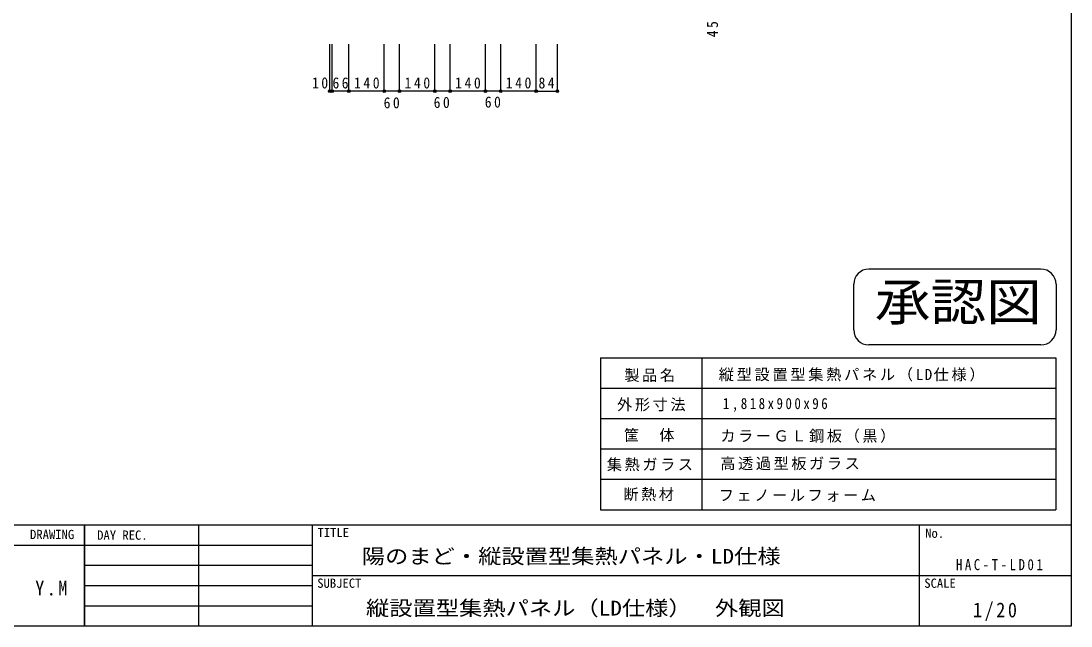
# Model space of a CAD drawing. Units: millimetres at full size, sheet at 1:20; details may follow other scales. Extents: x -8224 to 8256, y -8309 to 9191.
# Drawn here: x 4105 to 8256, y 3571 to 5963 of the extents above; entities that cross this region are included whole.
import ezdxf
from ezdxf.enums import TextEntityAlignment as Align

# ---------------------------------------------------------------- set-up
doc = ezdxf.new("R2010")
doc.units = ezdxf.units.MM
doc.header["$LTSCALE"] = 20
doc.header["$PDMODE"] = 32
doc.header["$PDSIZE"] = 10
doc.layers.add('0-0', color=4, linetype='Continuous')
doc.styles.add('ＭＳ ゴシック', font='')
doc.styles.get('ＭＳ ゴシック').set_extended_font_data('MS Gothic')

msp = doc.modelspace()

# ---------------------------------------------------------------- linework, layer by layer
at = {"layer": '0-0', "color": 5}
for p, q in [((8255.74, 9191.06), (8255.74, 3571.06)), ((175.74, 3971.06), (8255.74, 3971.06)), ((8255.74, 3571.06), (175.74, 3571.06))]:
    msp.add_line(p, q, dxfattribs=at)
at = {"layer": '0-0'}
for p, q in [((5324.98, 5685.92), (5324.98, 5871.85)), ((5334.98, 5685.92), (5334.98, 5871.85)), ((5400.98, 5685.92), (5400.98, 5871.85)), ((5540.98, 5685.92), (5540.98, 5871.85)), ((5600.98, 5685.92), (5600.98, 5871.85)), ((5740.98, 5685.92), (5740.98, 5871.85)), ((5800.98, 5685.92), (5800.98, 5871.85)), ((5940.98, 5685.92), (5940.98, 5871.85)), ((6000.98, 5685.92), (6000.98, 5871.85)), ((6140.98, 5685.92), (6140.98, 5871.85)), ((6140.98, 5685.92), (6140.98, 5871.85)), ((6224.98, 5685.92), (6224.98, 5871.85)), ((5334.98, 5685.92), (5324.98, 5685.92)), ((5400.98, 5685.92), (5334.98, 5685.92)), ((5540.98, 5685.92), (5400.98, 5685.92)), ((5600.98, 5685.92), (5540.98, 5685.92)), ((5740.98, 5685.92), (5600.98, 5685.92)), ((5800.98, 5685.92), (5740.98, 5685.92)), ((5940.98, 5685.92), (5800.98, 5685.92)), ((6000.98, 5685.92), (5940.98, 5685.92)), ((6140.98, 5685.92), (6000.98, 5685.92)), ((6140.98, 5685.92), (6224.98, 5685.92))]:
    msp.add_line(p, q, dxfattribs=at)
at = {"layer": '0-0', "color": 6}
for p, q in [((8136.73, 4982.42), (7456.73, 4982.42)), ((7396.73, 4742.42), (7396.73, 4922.42)), ((8196.73, 4922.42), (8196.73, 4742.42)), ((8136.73, 4682.42), (7456.73, 4682.42))]:
    msp.add_line(p, q, dxfattribs=at)
at = {"layer": '0-0', "color": 7}
for p, q in [((6395.74, 4631.06), (6395.74, 4031.06)), ((6395.74, 4631.06), (8195.74, 4631.06)), ((6795.74, 4631.06), (6795.74, 4031.06)), ((8195.74, 4631.06), (8195.74, 4031.06)), ((6395.74, 4511.06), (8195.74, 4511.06)), ((6395.74, 4391.06), (8195.74, 4391.06)), ((6395.74, 4271.06), (8195.74, 4271.06)), ((6395.74, 4151.06), (8195.74, 4151.06)), ((6395.74, 4031.06), (8195.74, 4031.06)), ((4355.74, 3971.06), (4355.74, 3571.06)), ((4805.74, 3971.06), (4805.74, 3571.06))]:
    msp.add_line(p, q, dxfattribs=at)
at = {"layer": '0-0', "color": 2}
for p, q in [((4355.74, 3571.06), (4355.74, 3971.06)), ((5255.74, 3971.06), (5255.74, 3571.06)), ((7655.74, 3971.06), (7655.74, 3571.06)), ((3495.74, 3891.06), (4355.74, 3891.06)), ((4355.74, 3891.06), (5255.74, 3891.06)), ((4355.74, 3811.06), (5255.74, 3811.06)), ((5255.74, 3771.06), (8255.74, 3771.06)), ((4355.74, 3731.06), (5255.74, 3731.06)), ((4355.74, 3651.06), (5255.74, 3651.06))]:
    msp.add_line(p, q, dxfattribs=at)
at = {"layer": '0-0', "color": 6}
for centre, start, end in [((7456.73, 4922.42), 90, 180), ((8136.73, 4922.42), 0, 90), ((7456.73, 4742.42), 180, 270), ((8136.73, 4742.42), 270, 0)]:
    msp.add_arc(centre, 60, start, end, dxfattribs=at)
at = {"layer": '0-0', "color": 5}
for p in [(5324.98, 5685.92), (5334.98, 5685.92), (5400.98, 5685.92), (5540.98, 5685.92), (5600.98, 5685.92), (5740.98, 5685.92), (5800.98, 5685.92), (5940.98, 5685.92), (6000.98, 5685.92), (6140.98, 5685.92), (6224.98, 5685.92)]:
    msp.add_point(p, dxfattribs=at)

# ---------------------------------------------------------------- texts
at = {"layer": '0-0', "color": 6, "style": 'ＭＳ ゴシック', "width": 1.1}
msp.add_text('承認図', height=146.6, dxfattribs=at).set_placement((7480.25, 4735.3), align=Align.BOTTOM_LEFT)
at = {"layer": '0-0', "style": 'ＭＳ ゴシック'}
for s, p in [('DRAWING', (4140.36, 3903.71)), ('DAY REC.', (4405.74, 3901.06)), ('TITLE', (5276.78, 3911.48)), ('No.', (7679.28, 3908.74)), ('SUBJECT', (5275.74, 3711.06)), ('SCALE', (7675.74, 3711.06))]:
    msp.add_text(s, height=36.66, dxfattribs=at).set_placement(p, align=Align.BOTTOM_LEFT)
at = {"layer": '0-0', "color": 7, "style": 'ＭＳ ゴシック', "width": 1.15}
for s, p in [('陽のまど・縦設置型集熱パネル・LD仕様', (5451.92, 3799.9)), ('縦設置型集熱パネル（LD仕様）\u3000外観図', (5468.47, 3594.92))]:
    msp.add_text(s, height=58.65, dxfattribs=at).set_placement(p, align=Align.BOTTOM_LEFT)
at = {"layer": '0-0', "color": 7, "insert": (6860.56, 5899.12), "char_height": 43.99, "attachment_point": 7, "rotation": 90, "style": 'ＭＳ ゴシック'}
msp.add_mtext('\\T1.36;\\W0.9;45', dxfattribs=at)
at = {"layer": '0-0', "color": 7, "attachment_point": 7, "style": 'ＭＳ ゴシック'}
for s, insert, char_height in [('\\T1.36;\\W0.9;10', (5255.21, 5696.1), 43.99), ('\\T1.36;\\W0.9;66', (5335.98, 5695.92), 43.99), ('\\T1.38;\\W0.9;140', (5420.98, 5695.92), 43.99), ('\\T1.38;\\W0.9;140', (5620.98, 5695.92), 43.99), ('\\T1.38;\\W0.9;140', (5820.98, 5695.92), 43.99), ('\\T1.38;\\W0.9;140', (6020.98, 5695.92), 43.99), ('\\T1.36;\\W0.9;84', (6150.48, 5695.92), 43.99), ('\\T1.36;\\W0.9;60', (5538.36, 5617.45), 43.99), ('\\T1.36;\\W0.9;60', (5736.08, 5618.89), 43.99), ('\\T1.36;\\W0.9;60', (5938.14, 5620.33), 43.99), ('\\T1.17;製品名', (6489.92, 4535.81), 43.99), ('\\T1.18;縦型設置型集熱パネル（LD仕様）', (6863.12, 4537.85), 43.99), ('\\T1.17;外形寸法', (6461.36, 4419.56), 43.99), ('\\T1.39;\\W0.85;1,818x900x96', (6879.44, 4417.53), 43.99), ('\\T1.17;筐\u3000体', (6487.88, 4299.24), 43.99), ('\\T1.17;カラーＧＬ鋼板（黒）', (6869.24, 4295.16), 43.99), ('\\T1.17;集熱ガラス', (6420.58, 4183), 43.99), ('\\T1.17;高透過型板ガラス', (6869.24, 4187.08), 43.99), ('\\T1.17;断熱材', (6485.84, 4064.71), 43.99), ('\\T1.17;フェノールフォーム', (6863.12, 4062.68), 43.99), ('\\T1.39;\\W0.85;HAC-T-LD01', (7800.74, 3791.06), 43.99), ('\\T1.27;\\W0.9;Y.M', (4160.74, 3691.06), 58.65), ('\\T1.28;\\W0.9;1/20', (7868.24, 3591.06), 58.65)]:
    msp.add_mtext(s, dxfattribs=dict(at, insert=insert, char_height=char_height))

doc.saveas('drawing.dxf')
